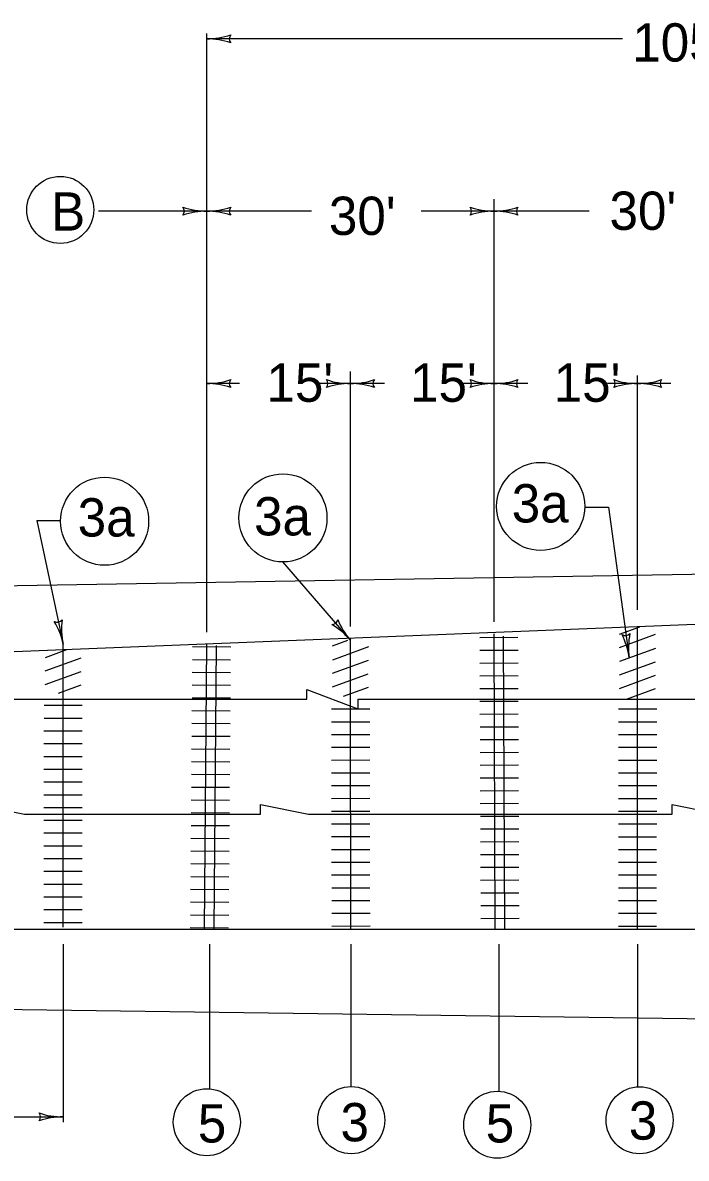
# Model space of a CAD drawing. Extents: x 1007 to 1035.5, y 1000.5 to 1021.5.
# Drawn here: x 1015.5 to 1018.96, y 1006.89 to 1012.82 of the extents above; entities that cross this region are included whole.
import ezdxf

# ---------------------------------------------------------------- set-up
doc = ezdxf.new("R2010")
doc.units = 0
doc.layers.add('Level 1', color=7, linetype='Continuous')

msp = doc.modelspace()

# ---------------------------------------------------------------- linework, layer by layer
at = {"layer": 'Level 1'}
for p, q in [((1016.4579, 1009.6351), (1016.4579, 1012.761)), ((1018.6296, 1012.7324), (1016.4579, 1012.7324)), ((1017.9579, 1009.6885), (1017.9579, 1011.8949)), ((1016.4579, 1011.8324), (1015.8926, 1011.8324)), ((1017.0053, 1011.8324), (1016.4579, 1011.8324)), ((1017.9579, 1011.8324), (1017.5778, 1011.8324)), ((1018.4555, 1011.8324), (1017.9579, 1011.8324)), ((1017.2079, 1009.6649), (1017.2079, 1010.9949)), ((1016.6281, 1010.9324), (1016.4579, 1010.9324)), ((1017.2079, 1010.9324), (1017.0413, 1010.9324)), ((1017.3862, 1010.9324), (1017.2079, 1010.9324)), ((1017.9579, 1010.9324), (1017.7925, 1010.9324)), ((1018.1339, 1010.9324), (1017.9579, 1010.9324)), ((1018.7079, 1010.9324), (1018.5506, 1010.9324)), ((1018.7079, 1009.751), (1018.7079, 1010.974)), ((1018.7079, 1010.9242), (1018.7079, 1010.9324)), ((1018.8818, 1010.9324), (1018.7079, 1010.9324)), ((1018.4311, 1010.2865), (1018.5561, 1010.2865)), ((1018.5561, 1010.2865), (1018.6638, 1009.5005)), ((1015.5699, 1010.218), (1015.6949, 1010.218)), ((1015.5699, 1010.218), (1015.7079, 1009.5725)), ((1021.7069, 1009.982), (1009.2093, 1009.7721)), ((1017.2079, 1009.5926), (1016.8555, 1010.0011)), ((1020.3607, 1009.7279), (1009.2093, 1009.2843)), ((1017.9639, 1008.0843), (1017.9579, 1009.626)), ((1018.0139, 1008.0843), (1018.0079, 1009.6138)), ((1018.6133, 1009.5548), (1018.8012, 1009.6232)), ((1018.6135, 1009.6243), (1018.7188, 1009.6625)), ((1018.7074, 1009.2924), (1018.7075, 1009.6621)), ((1015.7078, 1009.3128), (1015.7079, 1009.5726)), ((1016.3828, 1009.559), (1016.5828, 1009.5575)), ((1016.4466, 1008.0843), (1016.4579, 1009.5726)), ((1016.4966, 1008.0843), (1016.5078, 1009.5653)), ((1017.1138, 1009.5625), (1017.1949, 1009.5922)), ((1017.1156, 1009.4902), (1017.3033, 1009.5589)), ((1017.2083, 1009.3003), (1017.2079, 1009.6024)), ((1017.8829, 1009.6068), (1018.083, 1009.6076)), ((1015.6143, 1009.4324), (1015.8023, 1009.5007)), ((1015.6153, 1009.5029), (1015.7272, 1009.5435)), ((1016.3823, 1009.4923), (1016.5823, 1009.4908)), ((1017.8833, 1009.5402), (1018.0833, 1009.5409)), ((1018.6149, 1009.4826), (1018.8029, 1009.5509)), ((1017.1146, 1009.4197), (1017.3025, 1009.4883)), ((1017.8835, 1009.4734), (1018.0835, 1009.4743)), ((1018.6138, 1009.412), (1018.8018, 1009.4803)), ((1015.6131, 1009.3613), (1015.8011, 1009.4295)), ((1016.3818, 1009.4258), (1016.5818, 1009.4242)), ((1017.1136, 1009.3485), (1017.3014, 1009.4172)), ((1017.8838, 1009.4068), (1018.0838, 1009.4076)), ((1018.6128, 1009.3408), (1018.8008, 1009.4093)), ((1015.6831, 1009.3168), (1015.8018, 1009.36)), ((1016.3813, 1009.3591), (1016.5813, 1009.3576)), ((1016.9808, 1009.2843), (1016.9808, 1009.3343)), ((1016.9808, 1009.3343), (1017.2472, 1009.2343)), ((1017.1717, 1009.2999), (1017.3023, 1009.3477)), ((1017.884, 1009.3402), (1018.0841, 1009.341)), ((1018.6491, 1009.2843), (1018.8014, 1009.3397)), ((1015.377, 1009.2843), (1016.9808, 1009.2843)), ((1015.7069, 1008.0948), (1015.7078, 1009.3128)), ((1016.3808, 1009.2924), (1016.5808, 1009.2909)), ((1017.2103, 1008.0843), (1017.2083, 1009.3003)), ((1017.2472, 1009.2843), (1019.9936, 1009.2843)), ((1017.2472, 1009.2843), (1017.2472, 1009.2343)), ((1017.8843, 1009.2735), (1018.0843, 1009.2743)), ((1018.707, 1008.0843), (1018.7074, 1009.2924)), ((1015.6077, 1009.2527), (1015.8078, 1009.2526)), ((1016.3803, 1009.2258), (1016.5802, 1009.2243)), ((1017.1084, 1009.2334), (1017.3085, 1009.2338)), ((1017.8846, 1009.2068), (1018.0845, 1009.2076)), ((1018.6073, 1009.2333), (1018.8074, 1009.2333)), ((1015.6077, 1009.186), (1015.8077, 1009.1859)), ((1016.3798, 1009.1591), (1016.5797, 1009.1576)), ((1017.1086, 1009.1668), (1017.3086, 1009.1671)), ((1017.8848, 1009.1402), (1018.0848, 1009.1409)), ((1018.6073, 1009.1667), (1018.8073, 1009.1666)), ((1015.6076, 1009.1194), (1015.8077, 1009.1192)), ((1016.3793, 1009.0923), (1016.5792, 1009.0908)), ((1017.1087, 1009.1002), (1017.3088, 1009.1004)), ((1018.6073, 1009.1001), (1018.8073, 1009.0999)), ((1015.6076, 1009.0528), (1015.8075, 1009.0526)), ((1016.3788, 1009.0258), (1016.5787, 1009.0242)), ((1017.1088, 1009.0334), (1017.3088, 1009.0338)), ((1017.8851, 1009.0734), (1018.085, 1009.0743)), ((1018.6073, 1009.0333), (1018.8073, 1009.0333)), ((1015.6075, 1008.9861), (1015.8075, 1008.9859)), ((1016.3783, 1008.9591), (1016.5783, 1008.9576)), ((1017.1089, 1008.9668), (1017.3088, 1008.9671)), ((1017.8853, 1009.0068), (1018.0853, 1009.0076)), ((1018.6073, 1008.9667), (1018.8073, 1008.9667)), ((1015.6075, 1008.9194), (1015.8074, 1008.9193)), ((1017.109, 1008.9001), (1017.309, 1008.9004)), ((1017.8856, 1008.9402), (1018.0856, 1008.941)), ((1018.6073, 1008.9), (1018.8073, 1008.9)), ((1015.6074, 1008.8527), (1015.8074, 1008.8526)), ((1016.3778, 1008.8924), (1016.5777, 1008.8909)), ((1017.8858, 1008.8735), (1018.0858, 1008.8743)), ((1015.6074, 1008.786), (1015.8073, 1008.7859)), ((1016.3772, 1008.8258), (1016.5772, 1008.8243)), ((1017.1092, 1008.8334), (1017.3091, 1008.8338)), ((1017.8861, 1008.8068), (1018.0861, 1008.8076)), ((1018.6073, 1008.8333), (1018.8073, 1008.8333)), ((1015.2556, 1008.7343), (1015.5056, 1008.6843)), ((1016.3767, 1008.7591), (1016.5767, 1008.7576)), ((1016.7383, 1008.6843), (1016.7383, 1008.7343)), ((1016.7383, 1008.7343), (1016.9883, 1008.6843)), ((1017.1093, 1008.7668), (1017.3092, 1008.7671)), ((1017.8863, 1008.7402), (1018.0863, 1008.7409)), ((1018.6073, 1008.7667), (1018.8073, 1008.7666)), ((1018.8888, 1008.6843), (1018.8888, 1008.7343)), ((1018.8888, 1008.7343), (1019.1388, 1008.6843)), ((1015.5056, 1008.6843), (1016.7383, 1008.6843)), ((1015.6073, 1008.7194), (1015.8073, 1008.7193)), ((1016.3762, 1008.6924), (1016.5762, 1008.6909)), ((1016.9883, 1008.6843), (1018.8888, 1008.6843)), ((1017.1093, 1008.7002), (1017.3093, 1008.7004)), ((1017.8866, 1008.6735), (1018.0866, 1008.6743)), ((1018.6073, 1008.7001), (1018.8073, 1008.6999)), ((1015.6073, 1008.6528), (1015.8073, 1008.6526)), ((1016.3757, 1008.6258), (1016.5757, 1008.6242)), ((1017.1095, 1008.6334), (1017.3094, 1008.6338)), ((1017.8868, 1008.6068), (1018.0869, 1008.6076)), ((1018.6073, 1008.6333), (1018.8073, 1008.6333)), ((1015.6072, 1008.5861), (1015.8073, 1008.5859)), ((1016.3752, 1008.5591), (1016.5753, 1008.5576)), ((1017.1095, 1008.5668), (1017.3096, 1008.5671)), ((1018.6072, 1008.5667), (1018.8072, 1008.5667)), ((1015.6072, 1008.5194), (1015.8072, 1008.5193)), ((1016.3747, 1008.4924), (1016.5747, 1008.4909)), ((1017.1096, 1008.5001), (1017.3097, 1008.5004)), ((1017.8871, 1008.5402), (1018.0872, 1008.541)), ((1018.6072, 1008.5), (1018.8072, 1008.5)), ((1015.6071, 1008.4528), (1015.8072, 1008.4526)), ((1016.3742, 1008.4258), (1016.5742, 1008.4243)), ((1017.1098, 1008.4334), (1017.3098, 1008.4338)), ((1017.8873, 1008.4735), (1018.0874, 1008.4743)), ((1018.6072, 1008.4333), (1018.8072, 1008.4333)), ((1015.6071, 1008.386), (1015.8071, 1008.3859)), ((1017.1098, 1008.3668), (1017.3099, 1008.3671)), ((1017.8877, 1008.4068), (1018.0877, 1008.4076)), ((1018.6072, 1008.3667), (1018.8072, 1008.3666)), ((1015.607, 1008.3194), (1015.8071, 1008.3193)), ((1016.3737, 1008.3591), (1016.5736, 1008.3576)), ((1017.8879, 1008.3402), (1018.0878, 1008.3409)), ((1015.607, 1008.2528), (1015.807, 1008.2526)), ((1016.3732, 1008.2925), (1016.5731, 1008.2909)), ((1017.11, 1008.3002), (1017.31, 1008.3004)), ((1017.8882, 1008.2736), (1018.0881, 1008.2743)), ((1018.6072, 1008.3001), (1018.8072, 1008.2999)), ((1016.3727, 1008.2258), (1016.5727, 1008.2243)), ((1017.1101, 1008.2335), (1017.3101, 1008.2338)), ((1017.8884, 1008.2069), (1018.0884, 1008.2077)), ((1018.6071, 1008.2334), (1018.8072, 1008.2333)), ((1015.6069, 1008.1861), (1015.807, 1008.1859)), ((1016.3722, 1008.1592), (1016.5721, 1008.1577)), ((1017.1102, 1008.1668), (1017.3103, 1008.1671)), ((1017.8887, 1008.1402), (1018.0887, 1008.141)), ((1018.6071, 1008.1667), (1018.8072, 1008.1667)), ((1007.2959, 1008.0843), (1022.6136, 1008.0843)), ((1015.6069, 1008.1194), (1015.8069, 1008.1193)), ((1016.3717, 1008.0924), (1016.5716, 1008.0909)), ((1017.1103, 1008.1001), (1017.3103, 1008.1004)), ((1018.6071, 1008.1), (1018.8072, 1008.1)), ((1015.7074, 1008.0058), (1015.7074, 1007.0766)), ((1016.4713, 1008.0058), (1016.4713, 1007.2482)), ((1017.2108, 1008.0058), (1017.2108, 1007.2613)), ((1017.9828, 1008.0058), (1017.9828, 1007.2382)), ((1018.7079, 1008.0058), (1018.7079, 1007.2598)), ((1014.2093, 1007.6818), (1021.7069, 1007.5814)), ((1011.9428, 1007.1036), (1015.7074, 1007.1036))]:
    msp.add_line(p, q, dxfattribs=at)
for centre, radius in [((1015.6927, 1011.8393), 0.175), ((1018.2014, 1010.291), 0.23), ((1015.9242, 1010.2139), 0.23), ((1016.8555, 1010.2311), 0.23), ((1016.458, 1007.0759), 0.175), ((1017.2122, 1007.0865), 0.175), ((1018.718, 1007.0862), 0.175), ((1017.975, 1007.0624), 0.175)]:
    msp.add_circle(centre, radius, dxfattribs=at)
for centre, radius, start, end in [((1016.4579, 1013.1233), 0.3909, 270, 288.66878), ((1016.6066, 1012.7323), 0.0313, 138.7746, 220.89129), ((1016.4579, 1013.1233), 0.3909, 269.98778, 270), ((1016.4579, 1012.3414), 0.3909, 71.34716, 89.99389), ((1016.3093, 1011.8324), 0.0313, 318.7746, 40.89129), ((1016.4579, 1011.4414), 0.3909, 90, 108.66878), ((1016.4579, 1012.2233), 0.3909, 251.34716, 269.99389), ((1016.4579, 1012.2233), 0.3909, 270, 288.66878), ((1016.4579, 1012.2233), 0.3909, 269.98778, 270), ((1016.4579, 1011.4414), 0.3909, 89.98778, 90), ((1016.4579, 1011.4414), 0.3909, 71.34716, 89.99389), ((1016.6066, 1011.8323), 0.0313, 138.7746, 220.89129), ((1017.8093, 1011.8324), 0.0313, 318.7746, 40.89129), ((1017.9579, 1011.4414), 0.3909, 90, 108.66878), ((1017.9579, 1012.2233), 0.3909, 251.34716, 269.99389), ((1017.9579, 1012.2233), 0.3909, 270, 288.66878), ((1017.9579, 1011.4414), 0.3909, 89.98778, 90), ((1017.9579, 1012.2233), 0.3909, 269.98778, 270), ((1017.9579, 1011.4414), 0.3909, 71.34716, 89.99389), ((1018.1066, 1011.8323), 0.0313, 138.7746, 220.89129), ((1016.4579, 1011.3233), 0.3909, 270, 288.66878), ((1016.4579, 1011.3233), 0.3909, 269.98778, 270), ((1016.4579, 1010.5414), 0.3909, 71.34716, 89.99389), ((1016.6066, 1010.9323), 0.0313, 138.7746, 220.89129), ((1017.0593, 1010.9324), 0.0313, 318.7746, 40.89129), ((1017.2079, 1010.5414), 0.3909, 90, 108.66878), ((1017.2079, 1011.3233), 0.3909, 251.34716, 269.99389), ((1017.2079, 1011.3233), 0.3909, 270, 288.66878), ((1017.2079, 1011.3233), 0.3909, 269.98778, 270), ((1017.2079, 1010.5414), 0.3909, 89.98778, 90), ((1017.2079, 1010.5414), 0.3909, 71.34716, 89.99389), ((1017.3566, 1010.9323), 0.0313, 138.7746, 220.89129), ((1017.8093, 1010.9324), 0.0313, 318.7746, 40.89129), ((1017.9579, 1010.5414), 0.3909, 90, 108.66878), ((1017.9579, 1011.3233), 0.3909, 251.34716, 269.99389), ((1017.9579, 1011.3233), 0.3909, 270, 288.66878), ((1017.9579, 1011.3233), 0.3909, 269.98778, 270), ((1017.9579, 1010.5414), 0.3909, 89.98778, 90), ((1017.9579, 1010.5414), 0.3909, 71.34716, 89.99389), ((1018.1066, 1010.9323), 0.0313, 138.7746, 220.89129), ((1018.5593, 1010.9324), 0.0313, 318.7746, 40.89129), ((1018.7079, 1010.5414), 0.3909, 90, 108.66878), ((1018.7079, 1011.3233), 0.3909, 251.34716, 269.99389), ((1018.7079, 1011.3233), 0.3909, 270, 288.66878), ((1018.7079, 1011.3233), 0.3909, 269.98778, 270), ((1018.7079, 1010.5414), 0.3909, 89.98778, 90), ((1018.7079, 1010.5414), 0.3909, 71.34716, 89.99389), ((1018.8566, 1010.9323), 0.0313, 138.7746, 220.89129), ((1015.6769, 1009.7179), 0.0313, 240.84359, 322.96028), ((1015.3256, 1009.4908), 0.3909, 12.06899, 30.73777), ((1016.0902, 1009.6543), 0.3909, 173.41615, 192.06288), ((1017.1109, 1009.7052), 0.0313, 269.56098, 351.67768), ((1016.9119, 1009.3373), 0.3909, 40.78639, 59.45517), ((1017.5039, 1009.848), 0.3909, 202.13354, 220.78028), ((1018.6437, 1009.6478), 0.0313, 236.57941, 318.6961), ((1018.2765, 1009.4474), 0.3909, 7.80481, 26.47359), ((1019.0512, 1009.5536), 0.3909, 169.15197, 187.7987), ((1015.3256, 1009.4908), 0.3909, 12.05676, 12.06899), ((1016.9119, 1009.3373), 0.3909, 40.77416, 40.78639), ((1018.2765, 1009.4474), 0.3909, 7.79259, 7.80481), ((1015.5589, 1007.1036), 0.0313, 318.7746, 40.89129), ((1015.7074, 1007.4942), 0.3906, 251.34716, 269.99389), ((1015.7074, 1006.7129), 0.3906, 90, 108.66878), ((1015.7074, 1006.7129), 0.3906, 89.98778, 90)]:
    msp.add_arc(centre, radius, start, end, dxfattribs=at)

# ---------------------------------------------------------------- texts
for s, p in [("105'", (1018.6797, 1012.6136)), ('B', (1015.6446, 1011.7309)), ("30'", (1018.5609, 1011.7349)), ("30'", (1017.0954, 1011.7084)), ("15'", (1016.7693, 1010.8373)), ("15'", (1017.5193, 1010.8373)), ("15'", (1018.2693, 1010.8373)), ('3a', (1018.0502, 1010.2073)), ('3a', (1015.7835, 1010.1338)), ('3a', (1016.7046, 1010.1397)), ('3', (1018.6619, 1006.9847)), ('5', (1016.4109, 1006.9698)), ('3', (1017.1561, 1006.976)), ('5', (1017.9144, 1006.97))]:
    msp.add_text(s, height=0.2, dxfattribs=at).set_placement(p)

doc.saveas('drawing.dxf')
